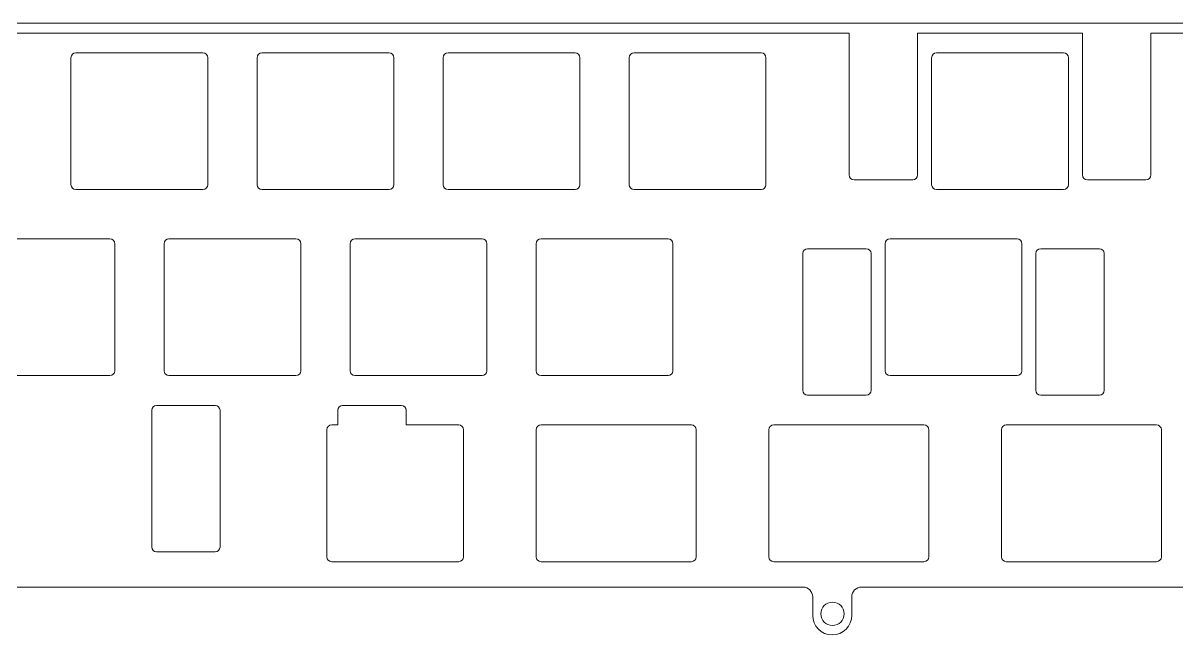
# Model space of a CAD drawing. Extents: x 132 to 480, y 367 to 496.
# Drawn here: x 296.5 to 414.6, y 366.7 to 429.3 of the extents above; entities that cross this region are included whole.
import ezdxf

# ---------------------------------------------------------------- set-up
doc = ezdxf.new("R2010")
doc.units = 0
doc.header["$MEASUREMENT"] = 0

# ---------------------------------------------------------------- blocks, each defined once
blk = doc.blocks.new('block 15')
at = {"color": 7, "lineweight": 9, "true_color": 0xffffff}
blk.add_lwpolyline([(235.69, 371.55), (376.31, 371.55)], dxfattribs=at)
blk = doc.blocks.new('block 16')
at = {"color": 7, "lineweight": 9, "true_color": 0xffffff}
blk.add_open_spline([(377.31, 370.55), (377.31, 371.1), (376.86, 371.55), (376.31, 371.55)], degree=3, dxfattribs=at)
blk = doc.blocks.new('block 17')
at = {"color": 7, "lineweight": 9, "true_color": 0xffffff}
blk.add_lwpolyline([(377.31, 370.55), (377.31, 368.65)], dxfattribs=at)
blk = doc.blocks.new('block 18')
at = {"color": 7, "lineweight": 9, "true_color": 0xffffff}
blk.add_open_spline([(377.31, 368.65), (377.31, 367.55), (378.2, 366.65), (379.31, 366.65), (380.41, 366.65), (381.31, 367.55), (381.31, 368.65)], degree=3, knots=[0, 0, 0, 0, 1, 1, 1, 2, 2, 2, 2], dxfattribs=at)
blk = doc.blocks.new('block 19')
at = {"color": 7, "lineweight": 9, "true_color": 0xffffff}
blk.add_lwpolyline([(381.31, 368.65), (381.31, 370.55)], dxfattribs=at)
blk = doc.blocks.new('block 20')
at = {"color": 7, "lineweight": 9, "true_color": 0xffffff}
blk.add_open_spline([(382.31, 371.55), (381.75, 371.55), (381.31, 371.1), (381.31, 370.55)], degree=3, dxfattribs=at)
blk = doc.blocks.new('block 21')
at = {"color": 7, "lineweight": 9, "true_color": 0xffffff}
blk.add_lwpolyline([(382.31, 371.55), (456.31, 371.55)], dxfattribs=at)
blk = doc.blocks.new('block 30')
at = {"color": 7, "lineweight": 9, "true_color": 0xffffff}
blk.add_lwpolyline([(479.906175, 428.249615), (411.925575, 428.249615)], dxfattribs=at)
blk = doc.blocks.new('block 31')
at = {"color": 7, "lineweight": 9, "true_color": 0xffffff}
blk.add_lwpolyline([(411.93, 428.25), (411.93, 413.75)], dxfattribs=at)
blk = doc.blocks.new('block 32')
at = {"color": 7, "lineweight": 9, "true_color": 0xffffff}
blk.add_open_spline([(411.43, 413.25), (411.7, 413.25), (411.93, 413.47), (411.93, 413.75)], degree=3, dxfattribs=at)
blk = doc.blocks.new('block 33')
at = {"color": 7, "lineweight": 9, "true_color": 0xffffff}
blk.add_lwpolyline([(411.43, 413.25), (405.43, 413.25)], dxfattribs=at)
blk = doc.blocks.new('block 34')
at = {"color": 7, "lineweight": 9, "true_color": 0xffffff}
blk.add_open_spline([(404.93, 413.75), (404.93, 413.47), (405.15, 413.25), (405.43, 413.25)], degree=3, dxfattribs=at)
blk = doc.blocks.new('block 35')
at = {"color": 7, "lineweight": 9, "true_color": 0xffffff}
blk.add_lwpolyline([(404.93, 413.75), (404.93, 428.25)], dxfattribs=at)
blk = doc.blocks.new('block 36')
at = {"color": 7, "lineweight": 9, "true_color": 0xffffff}
blk.add_lwpolyline([(404.925575, 428.249615), (388.049575, 428.249615)], dxfattribs=at)
blk = doc.blocks.new('block 37')
at = {"color": 7, "lineweight": 9, "true_color": 0xffffff}
blk.add_lwpolyline([(388.05, 428.25), (388.05, 413.75)], dxfattribs=at)
blk = doc.blocks.new('block 38')
at = {"color": 7, "lineweight": 9, "true_color": 0xffffff}
blk.add_open_spline([(387.55, 413.25), (387.83, 413.25), (388.05, 413.47), (388.05, 413.75)], degree=3, dxfattribs=at)
blk = doc.blocks.new('block 39')
at = {"color": 7, "lineweight": 9, "true_color": 0xffffff}
blk.add_lwpolyline([(387.55, 413.25), (381.55, 413.25)], dxfattribs=at)
blk = doc.blocks.new('block 40')
at = {"color": 7, "lineweight": 9, "true_color": 0xffffff}
blk.add_open_spline([(381.05, 413.75), (381.05, 413.47), (381.27, 413.25), (381.55, 413.25)], degree=3, dxfattribs=at)
blk = doc.blocks.new('block 41')
at = {"color": 7, "lineweight": 9, "true_color": 0xffffff}
blk.add_lwpolyline([(381.05, 413.75), (381.05, 428.25)], dxfattribs=at)
blk = doc.blocks.new('block 42')
at = {"color": 7, "lineweight": 9, "true_color": 0xffffff}
blk.add_lwpolyline([(381.049575, 428.249615), (132.093825, 428.249615)], dxfattribs=at)
blk = doc.blocks.new('block 68')
at = {"color": 7, "lineweight": 9, "true_color": 0xffffff}
blk.add_open_spline([(412.51, 374.15), (412.79, 374.15), (413.01, 374.37), (413.01, 374.65)], degree=3, dxfattribs=at)
blk = doc.blocks.new('block 69')
at = {"color": 7, "lineweight": 9, "true_color": 0xffffff}
blk.add_lwpolyline([(412.51, 374.15), (397.13, 374.15)], dxfattribs=at)
blk = doc.blocks.new('block 70')
at = {"color": 7, "lineweight": 9, "true_color": 0xffffff}
blk.add_open_spline([(396.63, 374.65), (396.63, 374.37), (396.86, 374.15), (397.13, 374.15)], degree=3, dxfattribs=at)
blk = doc.blocks.new('block 71')
at = {"color": 7, "lineweight": 9, "true_color": 0xffffff}
blk.add_lwpolyline([(396.63, 374.65), (396.63, 387.65)], dxfattribs=at)
blk = doc.blocks.new('block 72')
at = {"color": 7, "lineweight": 9, "true_color": 0xffffff}
blk.add_open_spline([(397.13, 388.15), (396.86, 388.15), (396.63, 387.93), (396.63, 387.65)], degree=3, dxfattribs=at)
blk = doc.blocks.new('block 73')
at = {"color": 7, "lineweight": 9, "true_color": 0xffffff}
blk.add_lwpolyline([(397.13, 388.15), (412.51, 388.15)], dxfattribs=at)
blk = doc.blocks.new('block 74')
at = {"color": 7, "lineweight": 9, "true_color": 0xffffff}
blk.add_open_spline([(413.01, 387.65), (413.01, 387.93), (412.79, 388.15), (412.51, 388.15)], degree=3, dxfattribs=at)
blk = doc.blocks.new('block 75')
at = {"color": 7, "lineweight": 9, "true_color": 0xffffff}
blk.add_lwpolyline([(413.01, 387.65), (413.01, 374.65)], dxfattribs=at)
blk = doc.blocks.new('block 76')
at = {"color": 7, "lineweight": 9, "true_color": 0xffffff}
blk.add_open_spline([(372.82, 374.65), (372.82, 374.37), (373.04, 374.15), (373.32, 374.15)], degree=3, dxfattribs=at)
blk = doc.blocks.new('block 77')
at = {"color": 7, "lineweight": 9, "true_color": 0xffffff}
blk.add_lwpolyline([(372.82, 374.65), (372.82, 387.65)], dxfattribs=at)
blk = doc.blocks.new('block 78')
at = {"color": 7, "lineweight": 9, "true_color": 0xffffff}
blk.add_open_spline([(373.32, 388.15), (373.04, 388.15), (372.82, 387.93), (372.82, 387.65)], degree=3, dxfattribs=at)
blk = doc.blocks.new('block 79')
at = {"color": 7, "lineweight": 9, "true_color": 0xffffff}
blk.add_lwpolyline([(373.32, 388.15), (388.7, 388.15)], dxfattribs=at)
blk = doc.blocks.new('block 80')
at = {"color": 7, "lineweight": 9, "true_color": 0xffffff}
blk.add_open_spline([(389.2, 387.65), (389.2, 387.93), (388.98, 388.15), (388.7, 388.15)], degree=3, dxfattribs=at)
blk = doc.blocks.new('block 81')
at = {"color": 7, "lineweight": 9, "true_color": 0xffffff}
blk.add_lwpolyline([(389.2, 387.65), (389.2, 374.65)], dxfattribs=at)
blk = doc.blocks.new('block 82')
at = {"color": 7, "lineweight": 9, "true_color": 0xffffff}
blk.add_open_spline([(388.7, 374.15), (388.98, 374.15), (389.2, 374.37), (389.2, 374.65)], degree=3, dxfattribs=at)
blk = doc.blocks.new('block 83')
at = {"color": 7, "lineweight": 9, "true_color": 0xffffff}
blk.add_lwpolyline([(388.7, 374.15), (373.32, 374.15)], dxfattribs=at)
blk = doc.blocks.new('block 84')
at = {"color": 7, "lineweight": 9, "true_color": 0xffffff}
blk.add_open_spline([(364.89, 374.15), (365.16, 374.15), (365.39, 374.37), (365.39, 374.65)], degree=3, dxfattribs=at)
blk = doc.blocks.new('block 85')
at = {"color": 7, "lineweight": 9, "true_color": 0xffffff}
blk.add_lwpolyline([(364.89, 374.15), (349.51, 374.15)], dxfattribs=at)
blk = doc.blocks.new('block 86')
at = {"color": 7, "lineweight": 9, "true_color": 0xffffff}
blk.add_open_spline([(349.01, 374.65), (349.01, 374.37), (349.23, 374.15), (349.51, 374.15)], degree=3, dxfattribs=at)
blk = doc.blocks.new('block 87')
at = {"color": 7, "lineweight": 9, "true_color": 0xffffff}
blk.add_lwpolyline([(349.01, 374.65), (349.01, 387.65)], dxfattribs=at)
blk = doc.blocks.new('block 88')
at = {"color": 7, "lineweight": 9, "true_color": 0xffffff}
blk.add_open_spline([(349.51, 388.15), (349.23, 388.15), (349.01, 387.93), (349.01, 387.65)], degree=3, dxfattribs=at)
blk = doc.blocks.new('block 89')
at = {"color": 7, "lineweight": 9, "true_color": 0xffffff}
blk.add_lwpolyline([(349.51, 388.15), (364.89, 388.15)], dxfattribs=at)
blk = doc.blocks.new('block 90')
at = {"color": 7, "lineweight": 9, "true_color": 0xffffff}
blk.add_open_spline([(365.39, 387.65), (365.39, 387.93), (365.16, 388.15), (364.89, 388.15)], degree=3, dxfattribs=at)
blk = doc.blocks.new('block 91')
at = {"color": 7, "lineweight": 9, "true_color": 0xffffff}
blk.add_lwpolyline([(365.39, 387.65), (365.39, 374.65)], dxfattribs=at)
blk = doc.blocks.new('block 92')
at = {"color": 7, "lineweight": 9, "true_color": 0xffffff}
blk.add_open_spline([(341.08, 374.15), (341.35, 374.15), (341.58, 374.37), (341.58, 374.65)], degree=3, dxfattribs=at)
blk = doc.blocks.new('block 93')
at = {"color": 7, "lineweight": 9, "true_color": 0xffffff}
blk.add_lwpolyline([(341.08, 374.15), (328.08, 374.15)], dxfattribs=at)
blk = doc.blocks.new('block 94')
at = {"color": 7, "lineweight": 9, "true_color": 0xffffff}
blk.add_open_spline([(327.58, 374.65), (327.58, 374.37), (327.8, 374.15), (328.08, 374.15)], degree=3, dxfattribs=at)
blk = doc.blocks.new('block 95')
at = {"color": 7, "lineweight": 9, "true_color": 0xffffff}
blk.add_lwpolyline([(327.58, 374.65), (327.58, 387.65)], dxfattribs=at)
blk = doc.blocks.new('block 96')
at = {"color": 7, "lineweight": 9, "true_color": 0xffffff}
blk.add_open_spline([(328.08, 388.15), (327.8, 388.15), (327.58, 387.93), (327.58, 387.65)], degree=3, dxfattribs=at)
blk = doc.blocks.new('block 97')
at = {"color": 7, "lineweight": 9, "true_color": 0xffffff}
blk.add_lwpolyline([(328.08, 388.15), (328.69, 388.15)], dxfattribs=at)
blk = doc.blocks.new('block 98')
at = {"color": 7, "lineweight": 9, "true_color": 0xffffff}
blk.add_lwpolyline([(328.69, 388.15), (328.69, 389.65)], dxfattribs=at)
blk = doc.blocks.new('block 99')
at = {"color": 7, "lineweight": 9, "true_color": 0xffffff}
blk.add_open_spline([(329.19, 390.15), (328.92, 390.15), (328.69, 389.93), (328.69, 389.65)], degree=3, dxfattribs=at)
blk = doc.blocks.new('block 100')
at = {"color": 7, "lineweight": 9, "true_color": 0xffffff}
blk.add_lwpolyline([(329.19, 390.15), (335.19, 390.15)], dxfattribs=at)
blk = doc.blocks.new('block 101')
at = {"color": 7, "lineweight": 9, "true_color": 0xffffff}
blk.add_open_spline([(335.69, 389.65), (335.69, 389.93), (335.47, 390.15), (335.19, 390.15)], degree=3, dxfattribs=at)
blk = doc.blocks.new('block 102')
at = {"color": 7, "lineweight": 9, "true_color": 0xffffff}
blk.add_lwpolyline([(335.69, 389.65), (335.69, 388.15)], dxfattribs=at)
blk = doc.blocks.new('block 103')
at = {"color": 7, "lineweight": 9, "true_color": 0xffffff}
blk.add_lwpolyline([(335.69, 388.15), (341.08, 388.15)], dxfattribs=at)
blk = doc.blocks.new('block 104')
at = {"color": 7, "lineweight": 9, "true_color": 0xffffff}
blk.add_open_spline([(341.58, 387.65), (341.58, 387.93), (341.35, 388.15), (341.08, 388.15)], degree=3, dxfattribs=at)
blk = doc.blocks.new('block 105')
at = {"color": 7, "lineweight": 9, "true_color": 0xffffff}
blk.add_lwpolyline([(341.58, 387.65), (341.58, 374.65)], dxfattribs=at)
blk = doc.blocks.new('block 122')
at = {"color": 7, "lineweight": 9, "true_color": 0xffffff}
blk.add_open_spline([(316.14, 375.15), (316.41, 375.15), (316.64, 375.37), (316.64, 375.65)], degree=3, dxfattribs=at)
blk = doc.blocks.new('block 123')
at = {"color": 7, "lineweight": 9, "true_color": 0xffffff}
blk.add_lwpolyline([(316.14, 375.15), (310.14, 375.15)], dxfattribs=at)
blk = doc.blocks.new('block 124')
at = {"color": 7, "lineweight": 9, "true_color": 0xffffff}
blk.add_open_spline([(309.64, 375.65), (309.64, 375.37), (309.86, 375.15), (310.14, 375.15)], degree=3, dxfattribs=at)
blk = doc.blocks.new('block 125')
at = {"color": 7, "lineweight": 9, "true_color": 0xffffff}
blk.add_lwpolyline([(309.64, 375.65), (309.64, 389.65)], dxfattribs=at)
blk = doc.blocks.new('block 126')
at = {"color": 7, "lineweight": 9, "true_color": 0xffffff}
blk.add_open_spline([(310.14, 390.15), (309.86, 390.15), (309.64, 389.93), (309.64, 389.65)], degree=3, dxfattribs=at)
blk = doc.blocks.new('block 127')
at = {"color": 7, "lineweight": 9, "true_color": 0xffffff}
blk.add_lwpolyline([(310.14, 390.15), (316.14, 390.15)], dxfattribs=at)
blk = doc.blocks.new('block 128')
at = {"color": 7, "lineweight": 9, "true_color": 0xffffff}
blk.add_open_spline([(316.64, 389.65), (316.64, 389.93), (316.41, 390.15), (316.14, 390.15)], degree=3, dxfattribs=at)
blk = doc.blocks.new('block 129')
at = {"color": 7, "lineweight": 9, "true_color": 0xffffff}
blk.add_lwpolyline([(316.64, 389.65), (316.64, 375.65)], dxfattribs=at)
blk = doc.blocks.new('block 162')
at = {"color": 7, "lineweight": 9, "true_color": 0xffffff}
blk.add_open_spline([(382.79, 391.2), (383.06, 391.2), (383.29, 391.42), (383.29, 391.7)], degree=3, dxfattribs=at)
blk = doc.blocks.new('block 163')
at = {"color": 7, "lineweight": 9, "true_color": 0xffffff}
blk.add_lwpolyline([(382.79, 391.2), (376.79, 391.2)], dxfattribs=at)
blk = doc.blocks.new('block 164')
at = {"color": 7, "lineweight": 9, "true_color": 0xffffff}
blk.add_open_spline([(376.29, 391.7), (376.29, 391.42), (376.51, 391.2), (376.79, 391.2)], degree=3, dxfattribs=at)
blk = doc.blocks.new('block 165')
at = {"color": 7, "lineweight": 9, "true_color": 0xffffff}
blk.add_lwpolyline([(376.29, 391.7), (376.29, 405.7)], dxfattribs=at)
blk = doc.blocks.new('block 166')
at = {"color": 7, "lineweight": 9, "true_color": 0xffffff}
blk.add_open_spline([(376.79, 406.2), (376.51, 406.2), (376.29, 405.98), (376.29, 405.7)], degree=3, dxfattribs=at)
blk = doc.blocks.new('block 167')
at = {"color": 7, "lineweight": 9, "true_color": 0xffffff}
blk.add_lwpolyline([(376.79, 406.2), (382.79, 406.2)], dxfattribs=at)
blk = doc.blocks.new('block 168')
at = {"color": 7, "lineweight": 9, "true_color": 0xffffff}
blk.add_open_spline([(383.29, 405.7), (383.29, 405.98), (383.06, 406.2), (382.79, 406.2)], degree=3, dxfattribs=at)
blk = doc.blocks.new('block 169')
at = {"color": 7, "lineweight": 9, "true_color": 0xffffff}
blk.add_lwpolyline([(383.29, 405.7), (383.29, 391.7)], dxfattribs=at)
blk = doc.blocks.new('block 170')
at = {"color": 7, "lineweight": 9, "true_color": 0xffffff}
blk.add_open_spline([(406.66, 391.2), (406.94, 391.2), (407.16, 391.42), (407.16, 391.7)], degree=3, dxfattribs=at)
blk = doc.blocks.new('block 171')
at = {"color": 7, "lineweight": 9, "true_color": 0xffffff}
blk.add_lwpolyline([(406.66, 391.2), (400.66, 391.2)], dxfattribs=at)
blk = doc.blocks.new('block 172')
at = {"color": 7, "lineweight": 9, "true_color": 0xffffff}
blk.add_open_spline([(400.16, 391.7), (400.16, 391.42), (400.39, 391.2), (400.66, 391.2)], degree=3, dxfattribs=at)
blk = doc.blocks.new('block 173')
at = {"color": 7, "lineweight": 9, "true_color": 0xffffff}
blk.add_lwpolyline([(400.16, 391.7), (400.16, 405.7)], dxfattribs=at)
blk = doc.blocks.new('block 174')
at = {"color": 7, "lineweight": 9, "true_color": 0xffffff}
blk.add_open_spline([(400.66, 406.2), (400.39, 406.2), (400.16, 405.98), (400.16, 405.7)], degree=3, dxfattribs=at)
blk = doc.blocks.new('block 175')
at = {"color": 7, "lineweight": 9, "true_color": 0xffffff}
blk.add_lwpolyline([(400.66, 406.2), (406.66, 406.2)], dxfattribs=at)
blk = doc.blocks.new('block 176')
at = {"color": 7, "lineweight": 9, "true_color": 0xffffff}
blk.add_open_spline([(407.16, 405.7), (407.16, 405.98), (406.94, 406.2), (406.66, 406.2)], degree=3, dxfattribs=at)
blk = doc.blocks.new('block 177')
at = {"color": 7, "lineweight": 9, "true_color": 0xffffff}
blk.add_lwpolyline([(407.16, 405.7), (407.16, 391.7)], dxfattribs=at)
blk = doc.blocks.new('block 178')
at = {"color": 7, "lineweight": 9, "true_color": 0xffffff}
blk.add_open_spline([(398.23, 393.2), (398.5, 393.2), (398.73, 393.42), (398.73, 393.7)], degree=3, dxfattribs=at)
blk = doc.blocks.new('block 179')
at = {"color": 7, "lineweight": 9, "true_color": 0xffffff}
blk.add_lwpolyline([(398.23, 393.2), (385.23, 393.2)], dxfattribs=at)
blk = doc.blocks.new('block 180')
at = {"color": 7, "lineweight": 9, "true_color": 0xffffff}
blk.add_open_spline([(384.73, 393.7), (384.73, 393.42), (384.95, 393.2), (385.23, 393.2)], degree=3, dxfattribs=at)
blk = doc.blocks.new('block 181')
at = {"color": 7, "lineweight": 9, "true_color": 0xffffff}
blk.add_lwpolyline([(384.73, 393.7), (384.73, 406.7)], dxfattribs=at)
blk = doc.blocks.new('block 182')
at = {"color": 7, "lineweight": 9, "true_color": 0xffffff}
blk.add_open_spline([(385.23, 407.2), (384.95, 407.2), (384.73, 406.98), (384.73, 406.7)], degree=3, dxfattribs=at)
blk = doc.blocks.new('block 183')
at = {"color": 7, "lineweight": 9, "true_color": 0xffffff}
blk.add_lwpolyline([(385.23, 407.2), (398.23, 407.2)], dxfattribs=at)
blk = doc.blocks.new('block 184')
at = {"color": 7, "lineweight": 9, "true_color": 0xffffff}
blk.add_open_spline([(398.73, 406.7), (398.73, 406.98), (398.5, 407.2), (398.23, 407.2)], degree=3, dxfattribs=at)
blk = doc.blocks.new('block 185')
at = {"color": 7, "lineweight": 9, "true_color": 0xffffff}
blk.add_lwpolyline([(398.73, 406.7), (398.73, 393.7)], dxfattribs=at)
blk = doc.blocks.new('block 186')
at = {"color": 7, "lineweight": 9, "true_color": 0xffffff}
blk.add_open_spline([(362.51, 393.2), (362.78, 393.2), (363.01, 393.42), (363.01, 393.7)], degree=3, dxfattribs=at)
blk = doc.blocks.new('block 187')
at = {"color": 7, "lineweight": 9, "true_color": 0xffffff}
blk.add_lwpolyline([(362.51, 393.2), (349.51, 393.2)], dxfattribs=at)
blk = doc.blocks.new('block 188')
at = {"color": 7, "lineweight": 9, "true_color": 0xffffff}
blk.add_open_spline([(349.01, 393.7), (349.01, 393.42), (349.23, 393.2), (349.51, 393.2)], degree=3, dxfattribs=at)
blk = doc.blocks.new('block 189')
at = {"color": 7, "lineweight": 9, "true_color": 0xffffff}
blk.add_lwpolyline([(349.01, 393.7), (349.01, 406.7)], dxfattribs=at)
blk = doc.blocks.new('block 190')
at = {"color": 7, "lineweight": 9, "true_color": 0xffffff}
blk.add_open_spline([(349.51, 407.2), (349.23, 407.2), (349.01, 406.98), (349.01, 406.7)], degree=3, dxfattribs=at)
blk = doc.blocks.new('block 191')
at = {"color": 7, "lineweight": 9, "true_color": 0xffffff}
blk.add_lwpolyline([(349.51, 407.2), (362.51, 407.2)], dxfattribs=at)
blk = doc.blocks.new('block 192')
at = {"color": 7, "lineweight": 9, "true_color": 0xffffff}
blk.add_open_spline([(363.01, 406.7), (363.01, 406.98), (362.78, 407.2), (362.51, 407.2)], degree=3, dxfattribs=at)
blk = doc.blocks.new('block 193')
at = {"color": 7, "lineweight": 9, "true_color": 0xffffff}
blk.add_lwpolyline([(363.01, 406.7), (363.01, 393.7)], dxfattribs=at)
blk = doc.blocks.new('block 194')
at = {"color": 7, "lineweight": 9, "true_color": 0xffffff}
blk.add_open_spline([(343.46, 393.2), (343.73, 393.2), (343.96, 393.42), (343.96, 393.7)], degree=3, dxfattribs=at)
blk = doc.blocks.new('block 195')
at = {"color": 7, "lineweight": 9, "true_color": 0xffffff}
blk.add_lwpolyline([(343.46, 393.2), (330.46, 393.2)], dxfattribs=at)
blk = doc.blocks.new('block 196')
at = {"color": 7, "lineweight": 9, "true_color": 0xffffff}
blk.add_open_spline([(329.96, 393.7), (329.96, 393.42), (330.18, 393.2), (330.46, 393.2)], degree=3, dxfattribs=at)
blk = doc.blocks.new('block 197')
at = {"color": 7, "lineweight": 9, "true_color": 0xffffff}
blk.add_lwpolyline([(329.96, 393.7), (329.96, 406.7)], dxfattribs=at)
blk = doc.blocks.new('block 198')
at = {"color": 7, "lineweight": 9, "true_color": 0xffffff}
blk.add_open_spline([(330.46, 407.2), (330.18, 407.2), (329.96, 406.98), (329.96, 406.7)], degree=3, dxfattribs=at)
blk = doc.blocks.new('block 199')
at = {"color": 7, "lineweight": 9, "true_color": 0xffffff}
blk.add_lwpolyline([(330.46, 407.2), (343.46, 407.2)], dxfattribs=at)
blk = doc.blocks.new('block 200')
at = {"color": 7, "lineweight": 9, "true_color": 0xffffff}
blk.add_open_spline([(343.96, 406.7), (343.96, 406.98), (343.73, 407.2), (343.46, 407.2)], degree=3, dxfattribs=at)
blk = doc.blocks.new('block 201')
at = {"color": 7, "lineweight": 9, "true_color": 0xffffff}
blk.add_lwpolyline([(343.96, 406.7), (343.96, 393.7)], dxfattribs=at)
blk = doc.blocks.new('block 202')
at = {"color": 7, "lineweight": 9, "true_color": 0xffffff}
blk.add_open_spline([(324.41, 393.2), (324.68, 393.2), (324.91, 393.42), (324.91, 393.7)], degree=3, dxfattribs=at)
blk = doc.blocks.new('block 203')
at = {"color": 7, "lineweight": 9, "true_color": 0xffffff}
blk.add_lwpolyline([(324.41, 393.2), (311.41, 393.2)], dxfattribs=at)
blk = doc.blocks.new('block 204')
at = {"color": 7, "lineweight": 9, "true_color": 0xffffff}
blk.add_open_spline([(310.91, 393.7), (310.91, 393.42), (311.13, 393.2), (311.41, 393.2)], degree=3, dxfattribs=at)
blk = doc.blocks.new('block 205')
at = {"color": 7, "lineweight": 9, "true_color": 0xffffff}
blk.add_lwpolyline([(310.91, 393.7), (310.91, 406.7)], dxfattribs=at)
blk = doc.blocks.new('block 206')
at = {"color": 7, "lineweight": 9, "true_color": 0xffffff}
blk.add_open_spline([(311.41, 407.2), (311.13, 407.2), (310.91, 406.98), (310.91, 406.7)], degree=3, dxfattribs=at)
blk = doc.blocks.new('block 207')
at = {"color": 7, "lineweight": 9, "true_color": 0xffffff}
blk.add_lwpolyline([(311.41, 407.2), (324.41, 407.2)], dxfattribs=at)
blk = doc.blocks.new('block 208')
at = {"color": 7, "lineweight": 9, "true_color": 0xffffff}
blk.add_open_spline([(324.91, 406.7), (324.91, 406.98), (324.68, 407.2), (324.41, 407.2)], degree=3, dxfattribs=at)
blk = doc.blocks.new('block 209')
at = {"color": 7, "lineweight": 9, "true_color": 0xffffff}
blk.add_lwpolyline([(324.91, 406.7), (324.91, 393.7)], dxfattribs=at)
blk = doc.blocks.new('block 210')
at = {"color": 7, "lineweight": 9, "true_color": 0xffffff}
blk.add_open_spline([(305.36, 393.2), (305.63, 393.2), (305.86, 393.42), (305.86, 393.7)], degree=3, dxfattribs=at)
blk = doc.blocks.new('block 211')
at = {"color": 7, "lineweight": 9, "true_color": 0xffffff}
blk.add_lwpolyline([(305.36, 393.2), (292.36, 393.2)], dxfattribs=at)
blk = doc.blocks.new('block 215')
at = {"color": 7, "lineweight": 9, "true_color": 0xffffff}
blk.add_lwpolyline([(292.36, 407.2), (305.36, 407.2)], dxfattribs=at)
blk = doc.blocks.new('block 216')
at = {"color": 7, "lineweight": 9, "true_color": 0xffffff}
blk.add_open_spline([(305.86, 406.7), (305.86, 406.98), (305.63, 407.2), (305.36, 407.2)], degree=3, dxfattribs=at)
blk = doc.blocks.new('block 217')
at = {"color": 7, "lineweight": 9, "true_color": 0xffffff}
blk.add_lwpolyline([(305.86, 406.7), (305.86, 393.7)], dxfattribs=at)
blk = doc.blocks.new('block 290')
at = {"color": 7, "lineweight": 9, "true_color": 0xffffff}
blk.add_open_spline([(402.99, 412.25), (403.26, 412.25), (403.49, 412.47), (403.49, 412.75)], degree=3, dxfattribs=at)
blk = doc.blocks.new('block 291')
at = {"color": 7, "lineweight": 9, "true_color": 0xffffff}
blk.add_lwpolyline([(402.99, 412.25), (389.99, 412.25)], dxfattribs=at)
blk = doc.blocks.new('block 292')
at = {"color": 7, "lineweight": 9, "true_color": 0xffffff}
blk.add_open_spline([(389.49, 412.75), (389.49, 412.47), (389.71, 412.25), (389.99, 412.25)], degree=3, dxfattribs=at)
blk = doc.blocks.new('block 293')
at = {"color": 7, "lineweight": 9, "true_color": 0xffffff}
blk.add_lwpolyline([(389.49, 412.75), (389.49, 425.75)], dxfattribs=at)
blk = doc.blocks.new('block 294')
at = {"color": 7, "lineweight": 9, "true_color": 0xffffff}
blk.add_open_spline([(389.99, 426.25), (389.71, 426.25), (389.49, 426.03), (389.49, 425.75)], degree=3, dxfattribs=at)
blk = doc.blocks.new('block 295')
at = {"color": 7, "lineweight": 9, "true_color": 0xffffff}
blk.add_lwpolyline([(389.99, 426.25), (402.99, 426.25)], dxfattribs=at)
blk = doc.blocks.new('block 296')
at = {"color": 7, "lineweight": 9, "true_color": 0xffffff}
blk.add_open_spline([(403.49, 425.75), (403.49, 426.03), (403.26, 426.25), (402.99, 426.25)], degree=3, dxfattribs=at)
blk = doc.blocks.new('block 297')
at = {"color": 7, "lineweight": 9, "true_color": 0xffffff}
blk.add_lwpolyline([(403.49, 425.75), (403.49, 412.75)], dxfattribs=at)
blk = doc.blocks.new('block 298')
at = {"color": 7, "lineweight": 9, "true_color": 0xffffff}
blk.add_open_spline([(372.03, 412.25), (372.31, 412.25), (372.53, 412.47), (372.53, 412.75)], degree=3, dxfattribs=at)
blk = doc.blocks.new('block 299')
at = {"color": 7, "lineweight": 9, "true_color": 0xffffff}
blk.add_lwpolyline([(372.03, 412.25), (359.03, 412.25)], dxfattribs=at)
blk = doc.blocks.new('block 300')
at = {"color": 7, "lineweight": 9, "true_color": 0xffffff}
blk.add_open_spline([(358.53, 412.75), (358.53, 412.47), (358.76, 412.25), (359.03, 412.25)], degree=3, dxfattribs=at)
blk = doc.blocks.new('block 301')
at = {"color": 7, "lineweight": 9, "true_color": 0xffffff}
blk.add_lwpolyline([(358.53, 412.75), (358.53, 425.75)], dxfattribs=at)
blk = doc.blocks.new('block 302')
at = {"color": 7, "lineweight": 9, "true_color": 0xffffff}
blk.add_open_spline([(359.03, 426.25), (358.76, 426.25), (358.53, 426.03), (358.53, 425.75)], degree=3, dxfattribs=at)
blk = doc.blocks.new('block 303')
at = {"color": 7, "lineweight": 9, "true_color": 0xffffff}
blk.add_lwpolyline([(359.03, 426.25), (372.03, 426.25)], dxfattribs=at)
blk = doc.blocks.new('block 304')
at = {"color": 7, "lineweight": 9, "true_color": 0xffffff}
blk.add_open_spline([(372.53, 425.75), (372.53, 426.03), (372.31, 426.25), (372.03, 426.25)], degree=3, dxfattribs=at)
blk = doc.blocks.new('block 305')
at = {"color": 7, "lineweight": 9, "true_color": 0xffffff}
blk.add_lwpolyline([(372.53, 425.75), (372.53, 412.75)], dxfattribs=at)
blk = doc.blocks.new('block 306')
at = {"color": 7, "lineweight": 9, "true_color": 0xffffff}
blk.add_open_spline([(352.98, 412.25), (353.26, 412.25), (353.48, 412.47), (353.48, 412.75)], degree=3, dxfattribs=at)
blk = doc.blocks.new('block 307')
at = {"color": 7, "lineweight": 9, "true_color": 0xffffff}
blk.add_lwpolyline([(352.98, 412.25), (339.98, 412.25)], dxfattribs=at)
blk = doc.blocks.new('block 308')
at = {"color": 7, "lineweight": 9, "true_color": 0xffffff}
blk.add_open_spline([(339.48, 412.75), (339.48, 412.47), (339.71, 412.25), (339.98, 412.25)], degree=3, dxfattribs=at)
blk = doc.blocks.new('block 309')
at = {"color": 7, "lineweight": 9, "true_color": 0xffffff}
blk.add_lwpolyline([(339.48, 412.75), (339.48, 425.75)], dxfattribs=at)
blk = doc.blocks.new('block 310')
at = {"color": 7, "lineweight": 9, "true_color": 0xffffff}
blk.add_open_spline([(339.98, 426.25), (339.71, 426.25), (339.48, 426.03), (339.48, 425.75)], degree=3, dxfattribs=at)
blk = doc.blocks.new('block 311')
at = {"color": 7, "lineweight": 9, "true_color": 0xffffff}
blk.add_lwpolyline([(339.98, 426.25), (352.98, 426.25)], dxfattribs=at)
blk = doc.blocks.new('block 312')
at = {"color": 7, "lineweight": 9, "true_color": 0xffffff}
blk.add_open_spline([(353.48, 425.75), (353.48, 426.03), (353.26, 426.25), (352.98, 426.25)], degree=3, dxfattribs=at)
blk = doc.blocks.new('block 313')
at = {"color": 7, "lineweight": 9, "true_color": 0xffffff}
blk.add_lwpolyline([(353.48, 425.75), (353.48, 412.75)], dxfattribs=at)
blk = doc.blocks.new('block 314')
at = {"color": 7, "lineweight": 9, "true_color": 0xffffff}
blk.add_open_spline([(333.93, 412.25), (334.21, 412.25), (334.43, 412.47), (334.43, 412.75)], degree=3, dxfattribs=at)
blk = doc.blocks.new('block 315')
at = {"color": 7, "lineweight": 9, "true_color": 0xffffff}
blk.add_lwpolyline([(333.93, 412.25), (320.93, 412.25)], dxfattribs=at)
blk = doc.blocks.new('block 316')
at = {"color": 7, "lineweight": 9, "true_color": 0xffffff}
blk.add_open_spline([(320.43, 412.75), (320.43, 412.47), (320.66, 412.25), (320.93, 412.25)], degree=3, dxfattribs=at)
blk = doc.blocks.new('block 317')
at = {"color": 7, "lineweight": 9, "true_color": 0xffffff}
blk.add_lwpolyline([(320.43, 412.75), (320.43, 425.75)], dxfattribs=at)
blk = doc.blocks.new('block 318')
at = {"color": 7, "lineweight": 9, "true_color": 0xffffff}
blk.add_open_spline([(320.93, 426.25), (320.66, 426.25), (320.43, 426.03), (320.43, 425.75)], degree=3, dxfattribs=at)
blk = doc.blocks.new('block 319')
at = {"color": 7, "lineweight": 9, "true_color": 0xffffff}
blk.add_lwpolyline([(320.93, 426.25), (333.93, 426.25)], dxfattribs=at)
blk = doc.blocks.new('block 320')
at = {"color": 7, "lineweight": 9, "true_color": 0xffffff}
blk.add_open_spline([(334.43, 425.75), (334.43, 426.03), (334.21, 426.25), (333.93, 426.25)], degree=3, dxfattribs=at)
blk = doc.blocks.new('block 321')
at = {"color": 7, "lineweight": 9, "true_color": 0xffffff}
blk.add_lwpolyline([(334.43, 425.75), (334.43, 412.75)], dxfattribs=at)
blk = doc.blocks.new('block 322')
at = {"color": 7, "lineweight": 9, "true_color": 0xffffff}
blk.add_open_spline([(314.88, 412.25), (315.16, 412.25), (315.38, 412.47), (315.38, 412.75)], degree=3, dxfattribs=at)
blk = doc.blocks.new('block 323')
at = {"color": 7, "lineweight": 9, "true_color": 0xffffff}
blk.add_lwpolyline([(314.88, 412.25), (301.88, 412.25)], dxfattribs=at)
blk = doc.blocks.new('block 324')
at = {"color": 7, "lineweight": 9, "true_color": 0xffffff}
blk.add_open_spline([(301.38, 412.75), (301.38, 412.47), (301.61, 412.25), (301.88, 412.25)], degree=3, dxfattribs=at)
blk = doc.blocks.new('block 325')
at = {"color": 7, "lineweight": 9, "true_color": 0xffffff}
blk.add_lwpolyline([(301.38, 412.75), (301.38, 425.75)], dxfattribs=at)
blk = doc.blocks.new('block 326')
at = {"color": 7, "lineweight": 9, "true_color": 0xffffff}
blk.add_open_spline([(301.88, 426.25), (301.61, 426.25), (301.38, 426.03), (301.38, 425.75)], degree=3, dxfattribs=at)
blk = doc.blocks.new('block 327')
at = {"color": 7, "lineweight": 9, "true_color": 0xffffff}
blk.add_lwpolyline([(301.88, 426.25), (314.88, 426.25)], dxfattribs=at)
blk = doc.blocks.new('block 328')
at = {"color": 7, "lineweight": 9, "true_color": 0xffffff}
blk.add_open_spline([(315.38, 425.75), (315.38, 426.03), (315.16, 426.25), (314.88, 426.25)], degree=3, dxfattribs=at)
blk = doc.blocks.new('block 329')
at = {"color": 7, "lineweight": 9, "true_color": 0xffffff}
blk.add_lwpolyline([(315.38, 425.75), (315.38, 412.75)], dxfattribs=at)
blk = doc.blocks.new('block 397')
at = {"color": 7, "lineweight": 9, "true_color": 0xffffff}
blk.add_open_spline([(378.14, 368.81), (378.14, 369.47), (378.68, 370.01), (379.34, 370.01), (380.01, 370.01), (380.54, 369.47), (380.54, 368.81), (380.54, 368.15), (380.01, 367.61), (379.34, 367.61), (378.68, 367.61), (378.14, 368.15), (378.14, 368.81), (378.14, 368.81), (378.14, 368.81), (378.14, 368.81)], degree=3, knots=[0, 0, 0, 0, 1, 1, 1, 2, 2, 2, 3, 3, 3, 4, 4, 4, 5, 5, 5, 5], dxfattribs=at)
blk = doc.blocks.new('block 452')
at = {"color": 7, "lineweight": 9, "true_color": 0xffffff}
blk.add_lwpolyline([(132.09, 429.3), (479.91, 429.3)], dxfattribs=at)

msp = doc.modelspace()

# ---------------------------------------------------------------- block references
for name in ['block 452', 'block 42', 'block 41', 'block 36', 'block 37', 'block 35', 'block 30', 'block 31', 'block 326', 'block 325', 'block 327', 'block 328', 'block 329', 'block 318', 'block 317', 'block 319', 'block 320', 'block 321', 'block 310', 'block 309', 'block 311', 'block 312', 'block 313', 'block 302', 'block 301', 'block 303', 'block 304', 'block 305', 'block 294', 'block 293', 'block 295', 'block 296', 'block 297', 'block 40', 'block 38', 'block 34', 'block 32', 'block 324', 'block 322', 'block 316', 'block 314', 'block 308', 'block 306', 'block 300', 'block 298', 'block 39', 'block 292', 'block 290', 'block 33', 'block 323', 'block 315', 'block 307', 'block 299', 'block 291', 'block 215', 'block 216', 'block 217', 'block 206', 'block 205', 'block 207', 'block 208', 'block 209', 'block 198', 'block 197', 'block 199', 'block 200', 'block 201', 'block 190', 'block 189', 'block 191', 'block 192', 'block 193', 'block 182', 'block 181', 'block 183', 'block 184', 'block 185', 'block 166', 'block 165', 'block 167', 'block 168', 'block 169', 'block 174', 'block 173', 'block 175', 'block 176', 'block 177', 'block 210', 'block 204', 'block 202', 'block 196', 'block 194', 'block 188', 'block 186', 'block 180', 'block 178', 'block 211', 'block 203', 'block 195', 'block 187', 'block 179', 'block 164', 'block 163', 'block 162', 'block 172', 'block 171', 'block 170', 'block 126', 'block 127', 'block 128', 'block 99', 'block 100', 'block 101', 'block 125', 'block 129', 'block 98', 'block 102', 'block 96', 'block 95', 'block 97', 'block 103', 'block 104', 'block 105', 'block 88', 'block 87', 'block 89', 'block 90', 'block 91', 'block 78', 'block 77', 'block 79', 'block 80', 'block 81', 'block 72', 'block 71', 'block 73', 'block 74', 'block 75', 'block 124', 'block 122', 'block 123', 'block 94', 'block 92', 'block 86', 'block 84', 'block 76', 'block 82', 'block 70', 'block 68', 'block 93', 'block 85', 'block 83', 'block 69', 'block 15', 'block 16', 'block 20', 'block 21', 'block 17', 'block 397', 'block 19', 'block 18']:
    msp.add_blockref(name, (0, 0))

doc.saveas('drawing.dxf')
